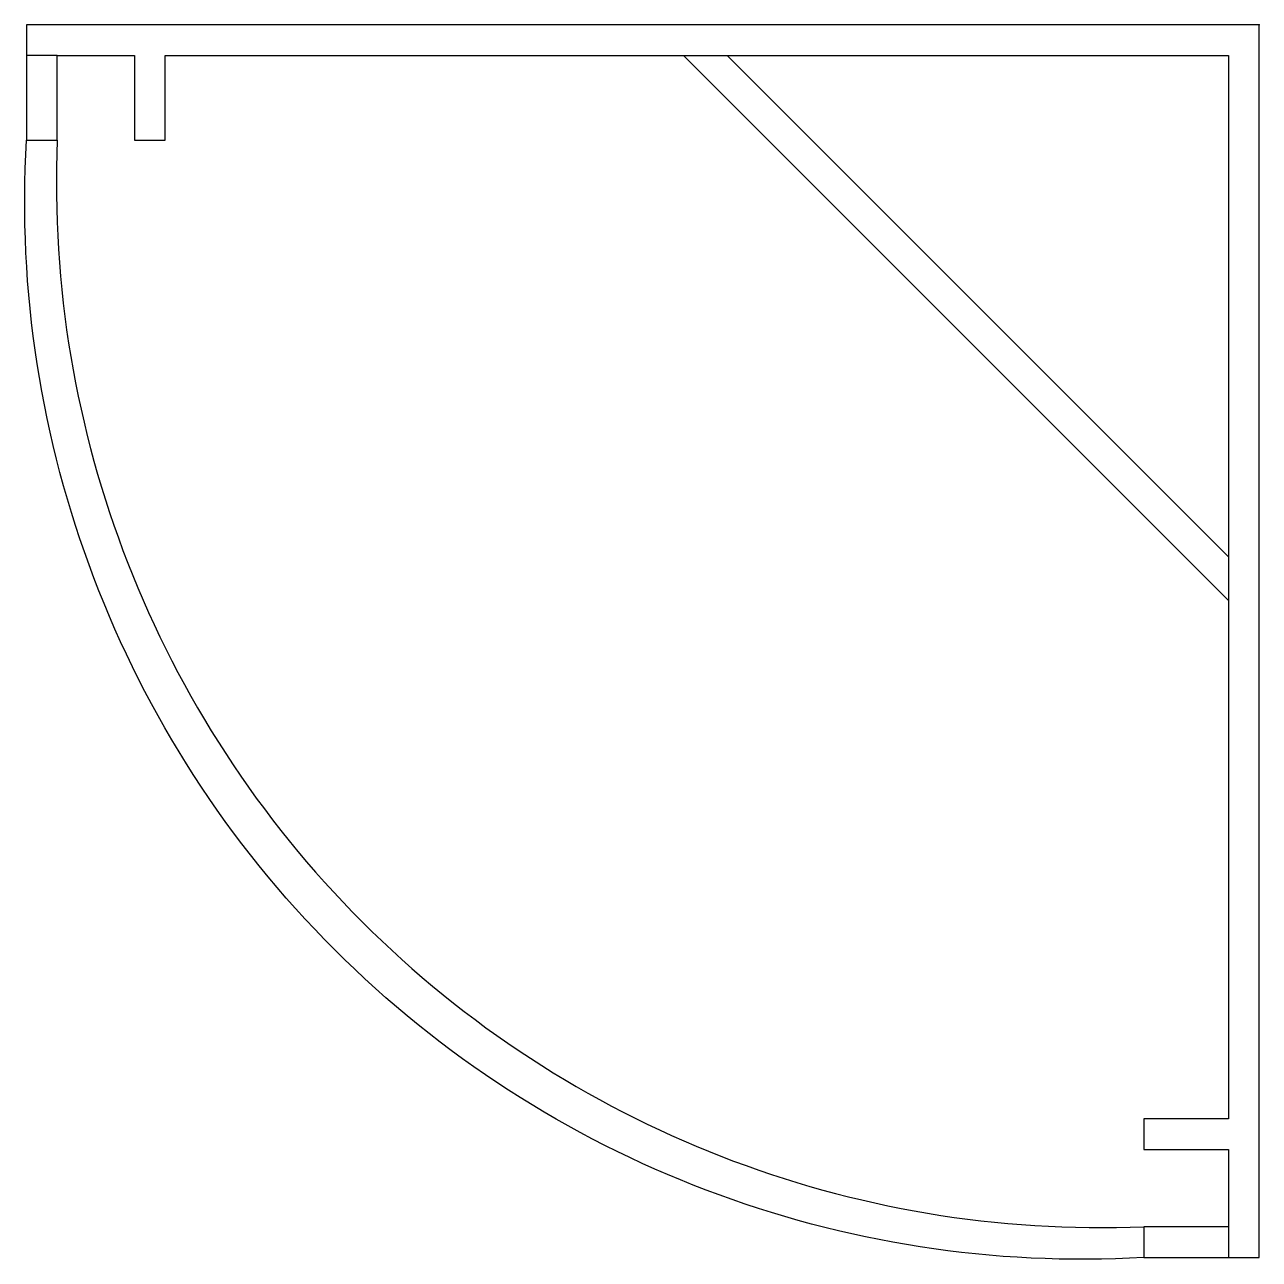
# Model space of a CAD drawing. Header units: millimetres. Extents: x -16 to 0, y -16 to 0.
import ezdxf

# ---------------------------------------------------------------- set-up
doc = ezdxf.new("R2010")
doc.units = ezdxf.units.MM
doc.layers.get('0').update_dxf_attribs({"linetype": 'CONTINUOUS'})

msp = doc.modelspace()

# ---------------------------------------------------------------- linework, layer by layer
for p, q in [((0, 0), (-16, 0)), ((-16, 0), (-16, -1.5)), ((0, -16), (0, 0)), ((-15.6, -0.4), (-16, -0.4)), ((-15.6, -1.5), (-15.6, -0.4)), ((-15.6, -0.4), (-14.6, -0.4)), ((-14.6, -0.4), (-14.6, -1.5)), ((-14.2, -1.5), (-14.2, -0.4)), ((-14.2, -0.4), (-0.4, -0.4)), ((-0.4, -7.471), (-7.471, -0.4)), ((-6.905, -0.4), (-0.4, -6.905)), ((-0.4, -0.4), (-0.4, -14.2)), ((-14.6, -1.5), (-14.2, -1.5)), ((-0.4, -14.2), (-1.5, -14.2)), ((-1.5, -14.2), (-1.5, -14.6)), ((-1.5, -14.6), (-0.4, -14.6)), ((-0.4, -14.6), (-0.4, -15.6)), ((-0.4, -15.6), (-1.5, -15.6)), ((-0.4, -15.6), (-0.4, -16)), ((-1.5, -16), (0, -16))]:
    msp.add_line(p, q)
msp.add_lwpolyline([(-16, -1.5), (-15.6, -1.5, 0.438798), (-1.5, -15.6), (-1.5, -16, -0.448702)], format="xyb", close=True)
msp.add_point((0, 0))

doc.saveas('drawing.dxf')
